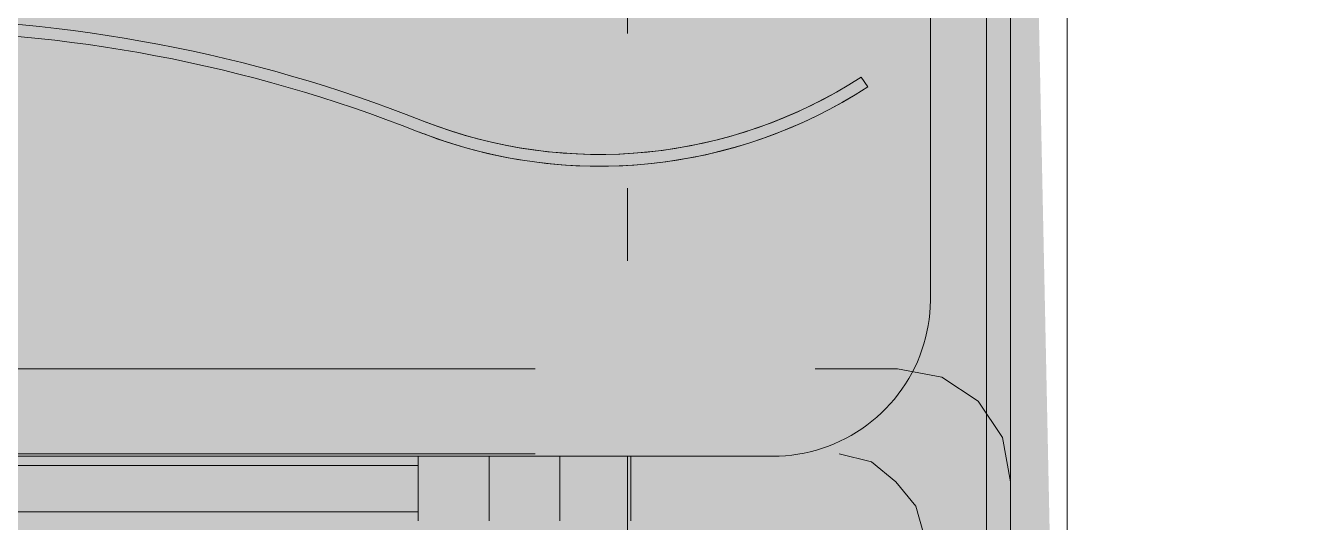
# Model space of a CAD drawing. Header units: metres. Extents: x 147 to 427, y -16 to 162.
# Drawn here: x 328.3316 to 328.5483, y 80.755 to 80.8391 of the extents above; entities that cross this region are included whole.
import ezdxf

# ---------------------------------------------------------------- set-up
doc = ezdxf.new("R2010")
doc.units = ezdxf.units.M
doc.layers.add('1053_ARQ_BASE_MATADOURO_dwg', color=7, linetype='Continuous', lineweight=5, true_color=0x767676)
for name, color, linetype, lineweight in [('A-EQUIPAMENTOS', 7, 'Continuous', 5), ('A_lay', 7, 'Continuous', 5), ('P-SANR-FIXT', 7, 'Continuous', 5)]:
    doc.layers.add(name, color=color, linetype=linetype, lineweight=lineweight)

# ---------------------------------------------------------------- blocks, each defined once
blk = doc.blocks.new('UT_Bacia com caixa acoplada - UT_Bacia com caixa acoplada-V147-TÉRREO 1_20 - Dependente 1')
at = {"layer": 'P-SANR-FIXT', "color": 9, "true_color": 0xc0c0c0}
for p, q in [((-0.186147365608182, -0.09910397061041332), (-0.186147365608182, -0.4288368561510854)), ((-0.1260000000000006, -0.1595600000000009), (-0.1260000000000006, -0.1704400000000009)), ((-0.1260000000000006, -0.1595600000000009), (-0.1260000000000006, -0.1704400000000009)), ((-0.1140000000000006, -0.1704400000000009), (-0.1140000000000006, -0.1595600000000009)), ((-0.1140000000000006, -0.1704400000000009), (-0.1140000000000006, -0.1595600000000009)), ((-0.1140000000000006, -0.1595600000000009), (-0.1140000000000006, -0.1704400000000009)), ((-0.1140000000000006, -0.1595600000000009), (-0.1140000000000006, -0.1704400000000009)), ((-0.1020000000000006, -0.1595600000000009), (-0.1020000000000006, -0.1704400000000009)), ((-0.1020000000000006, -0.1595600000000009), (-0.1020000000000006, -0.1704400000000009)), ((-0.1020000000000006, -0.1704400000000009), (-0.1020000000000006, -0.1595600000000009)), ((-0.1020000000000006, -0.1704400000000009), (-0.1020000000000006, -0.1595600000000009)), ((-0.09000000000000057, -0.1704400000000009), (-0.09000000000000057, -0.1595600000000009)), ((-0.09000000000000057, -0.1704400000000009), (-0.09000000000000057, -0.1595600000000009)), ((0.08999999999973698, -0.1610900000001306), (-0.0900000000002914, -0.1610900000001306)), ((-0.09000000000000057, -0.1689100000000008), (-0.09000000000000057, -0.1610900000000008)), ((-0.09000000000000057, -0.1689100000000008), (-0.09000000000000057, -0.1610900000000008)), ((-0.0900000000002914, -0.1689100000001063), (0.08999999999973698, -0.1689100000001063)), ((0.149999999999654, -0.1704735377196816), (-0.1500000000002085, -0.1704735377196816)), ((-0.1766577445160467, -0.1971312822353812), (-0.1766577445160467, -0.4410690897938023)), ((-0.1649502152918752, -0.234689592431541), (-0.1660384845797283, -0.2330115966159575))]:
    blk.add_line(p, q, dxfattribs=at)
at = {"layer": 'P-SANR-FIXT', "color": 254, "true_color": 0xd3d3d3}
for p, q in [((-0.1254039361200237, -0.1446237028165857), (-0.1254039361200237, -0.1705494989545987)), ((-0.1660384845797283, -0.2330115966159575), (-0.1649502152918752, -0.234689592431541))]:
    blk.add_line(p, q, dxfattribs=at)
at = {"layer": 'P-SANR-FIXT', "color": 254, "true_color": 0xe0e0e0}
for p, q in [((-0.1254039361200237, -0.2035675555669597), (-0.1254039361200237, -0.2159027775622721)), ((-0.1254039361200237, -0.2420639647187451), (-0.1254039361200237, -0.2601372594937036))]:
    blk.add_line(p, q, dxfattribs=at)
at = {"layer": 'P-SANR-FIXT', "color": 9, "true_color": 0xc0c0c0, "flags": 128}
blk.add_lwpolyline([(-0.1500000000002085, -0.1704735377196816), (-0.1510660254542945, -0.1704948610719475), (-0.1521303454951518, -0.1705587970159706), (-0.1531912574374757, -0.1706652432677602), (-0.1542470640488995, -0.1708140295362205), (-0.1552960762637802, -0.17100491779489), (-0.1563366158863126, -0.1712376026633872), (-0.1573670182752077, -0.1715117118954464), (-0.1583856350063335, -0.1718268069748581), (-0.1593908365104056, -0.1721823838166822), (-0.1603810146792148, -0.1725778735738708), (-0.1613545854391428, -0.1730126435470851), (-0.1623099912846214, -0.1734859981972191), (-0.163245703769731, -0.1739971802576516), (-0.1641602259546147, -0.1745453719463642), (-0.1650520947986664, -0.175129696273421), (-0.1659198835020186, -0.1757492184445728), (-0.1667622037878453, -0.1764029473565486), (-0.1675777081232616, -0.1770898371825124), (-0.1683650918753559, -0.1778087890452569), (-0.1691230953981951, -0.1785586527751564), (-0.1698505060477543, -0.1793382287503824), (-0.1705461601221377, -0.1801462698154322), (-0.1712089447234866, -0.1809814832770699), (-0.1718377995374154, -0.1818425329719263), (-0.1724317185306704, -0.1827280414042352), (-0.1729897515593864, -0.1836365919494072), (-0.1735110058898834, -0.1845667311201843), (-0.173994647626179, -0.1855169708924659), (-0.1744399030450517, -0.1864857910853982), (-0.1748460598326921, -0.1874716417931648), (-0.1752124682246071, -0.1884729458651511), (-0.1755385420457264, -0.1894881014281755), (-0.1758237596476633, -0.190515484450095), (-0.17606766474299, -0.191553451337162), (-0.1762698671354196, -0.1926003415638836), (-0.1764300433442298, -0.1936544803290089), (-0.1765479371219612, -0.1947141812354957), (-0.1766233598635838, -0.1957777489880098), (-0.1766561909087999, -0.1968434821050483), (-0.1766577445160467, -0.1971312822353812)], dxfattribs=at)
at = {"layer": 'P-SANR-FIXT', "color": 9, "true_color": 0xc0c0c0}
for centre, radius, start, end in [((-0.1206777970490052, -0.3029529656485584), 0.08336298384423603, 68.40751325301024, 122.9655480446208), ((-0.1206777970490052, -0.3029529656485584), 0.08136298384423606, 68.40751325301197, 122.9655480446209), ((-0.1206777970490052, -0.3029529656485584), 0.08136298384423603, 68.62667227854965, 122.9655480446212), ((6.728626816130802e-17, 0.001961168904827609), 0.2445634715555092, 248.4075132530095, 291.5924867469886), ((6.728626816130802e-17, 0.001961168904827609), 0.2465634715555092, 248.407513253009, 291.5924867469887)]:
    blk.add_arc(centre, radius, start, end, dxfattribs=at)
at = {"layer": 'P-SANR-FIXT', "color": 254, "true_color": 0xd3d3d3}
for centre, radius, start, end in [((-0.1206777970490052, -0.3029529656485584), 0.08336298384423607, 69.14580451505475, 122.9655480446205), ((6.728626816130802e-17, 0.001961168904827609), 0.2445634715555092, 248.4075132530101, 291.5924867469892), ((6.728626816130802e-17, 0.001961168904827609), 0.2465634715555092, 248.4075132530093, 291.5924867469886)]:
    blk.add_arc(centre, radius, start, end, dxfattribs=at)
at = {"layer": 'P-SANR-FIXT', "color": 254, "true_color": 0xe0e0e0}
for radius, start, end in [(0.08336298384423604, 68.40751325301059, 69.14580451505473), (0.08136298384423614, 68.40751325301038, 68.62667227854969)]:
    blk.add_arc((-0.1206777970490052, -0.3029529656485584), radius, start, end, dxfattribs=at)
blk = doc.blocks.new('1053_ARQ_BASE_MATADOURO_dwg_acoplada-4039626-TÉRREO 1_20 - Dependente 1')
at = {"layer": 'A-EQUIPAMENTOS', "true_color": 0xe2e2e2}
h = blk.add_hatch(color=254, dxfattribs=at)
h.paths.add_polyline_path([(-0.2002302685027422, -0.005489825880363969), (0.1997696631788891, -0.01642663027909785), (0.1898451443980765, -0.4911843262678764), (0.1579562818677805, -0.5759980345191025), (0.0891864211896118, -0.6372831537856882), (-0.004604764458239516, -0.6654436048154969), (-0.08546827068744024, -0.6454625930491801), (-0.09605990574533645, -0.6328334535902709), (-0.1584167899790649, -0.5759980352286317), (-0.2002433995235038, -0.4707341524173708), (-0.2002302684321912, -0.005887124453538309)])
h.paths.add_polyline_path([(-0.1568787479348426, -0.005489818191903396), (-0.07291135219859353, -0.08890039078518203), (0.1632537936662324, -0.007540418684230827), (-0.02455669342816546, -0.006337403597474076)])
at = {"layer": 'A-EQUIPAMENTOS', "color": 253, "true_color": 0xaaaaaa}
for p, q in [((0.1997697473784789, -0.09899321316408205), (0.1997697473784789, -0.4897107035871465)), ((0.190199979775258, -0.1626860492531819), (0.190199979775258, -0.4897107035869795))]:
    blk.add_line(p, q, dxfattribs=at)
at = {"layer": 'A-EQUIPAMENTOS', "color": 9, "true_color": 0xc3c3c3}
for p, q in [((0.1707728967647628, -0.1661251397060931), (0.1741906709086237, -0.162023810733266)), ((0.1666715677919358, -0.1695429138500233), (0.1707728967647628, -0.1661251397060931)), ((0.1612031291617306, -0.1709100235076092), (0.1666715677919358, -0.1695429138500233))]:
    blk.add_line(p, q, dxfattribs=at)
at = {"layer": 'A-EQUIPAMENTOS', "color": 254, "true_color": 0xd5d5d5}
blk.add_line((0.02380860857403241, -0.1709100235076092), (0.1097813045527251, -0.1709100235076092), dxfattribs=at)
at = {"layer": 'A-EQUIPAMENTOS', "color": 9, "true_color": 0xc3c3c3, "flags": 128}
for points in [[(0.1741906709086237, -0.162023810733266), (0.1755577805664176, -0.1572389269318192), (0.1755577805664176, -0.09910393947498597)], [(0.1571462922358289, -0.1852646749123655), (0.171060444569105, -0.1852646749123655), (0.1785795476857929, -0.1838975652547795)]]:
    blk.add_lwpolyline(points, dxfattribs=at)
at = {"layer": 'A-EQUIPAMENTOS', "color": 253, "true_color": 0xaaaaaa, "flags": 128}
blk.add_lwpolyline([(0.1785795476857929, -0.1838975652547795), (0.1847315411449643, -0.1797962362820217), (0.1888328701176528, -0.1736442428228504), (0.190199979775308, -0.1661251397060238), (0.1901999797754466, -0.09910393687811465)], dxfattribs=at)
at = {"layer": 'A-EQUIPAMENTOS', "color": 254, "true_color": 0xd5d5d5, "flags": 128}
for points in [[(-0.10978124587692, -0.1709100235076785), (-0.02426911381698374, -0.1709100235076785), (-0.0002302526214756654, -0.1709100235076785), (0.02380860857403241, -0.1709100235076092)], [(-0.1097812433309868, -0.1852646749123655), (-0.02455666162104863, -0.1852646749123655), (-0.0002302526214756654, -0.1852646749124348), (0.0240961563782359, -0.1852646749123655), (0.1097813070985198, -0.1852646749122961)]]:
    blk.add_lwpolyline(points, dxfattribs=at)
blk = doc.blocks.new('1053_ARQ_BASE_MATADOURO_dwg_arq geral tgov-4039641-TÉRREO 1_20 - Dependente 1')
at = {"layer": 'A_lay', "true_color": 0xaaaaaa}
h = blk.add_hatch(dxfattribs=at)
h.set_pattern_fill('FP_2', color=253, style=0, pattern_type=2)
h.set_pattern_definition([(90, (-0.43, 0), (-0.6125, 3.750480822388769e-17), []), (180, (-0.43, 0), (-7.500961644777538e-17, -0.6125), [])])
h.paths.add_polyline_path([(30.45135993059598, -2.584848027676333), (30.76345195283889, -2.572539985487954), (30.74766419509326, -2.56639204733063), (30.52698531870269, -2.509715163616863), (30.45341532448195, -2.582797365263064)])
h.paths.add_polyline_path([(28.79899954142301, -2.590337723493509), (28.84050265845291, -2.582498515854688), (28.84822966554389, -2.447849694611305), (28.85640653630283, -2.590337723493509), (29.24822966556556, -2.582498515854688), (29.24822966556556, -1.360337723046469), (28.81753133192513, -1.778167526117138), (28.80982346122643, -1.770459655672646), (29.24822966556556, -1.340337723493481), (29.54822966561228, -1.346195587888295), (29.54822966561228, -1.360337723046469), (29.2682296655842, -1.360337723046469), (29.2682296655842, -2.590337723493509), (30.14822966558885, -2.582498515854688), (30.14822966558885, -1.360337723046469), (29.72396559687369, -1.784601790830404), (29.70982346124972, -1.77045965567216), (30.14822966558913, -1.340337723493481), (30.26237180118944, -1.346195587888295), (30.60799929485034, -1.707674874692824), (30.60178305616165, -1.71389111317686), (30.24822966742821, -1.360337724909139), (30.16822966560763, -1.360337723046469), (30.16822966560763, -2.590337723493509), (30.40799939607535, -2.567311155746524), (30.41820388118748, -2.09799086971003), (30.44981277353402, -2.014339805767777), (30.51858262361762, -1.953054674613424), (30.61592519178548, -1.92608732079228), (30.65405675880423, -1.936538020984027), (30.7361972746959, -1.980255793894752), (30.78756765724986, -2.055517881236398), (30.80799932581732, -2.119387744142147), (30.80799941195657, -2.578783549192975), (31.04720073472733, -2.580063141882342), (31.04720073472733, -1.360337724909139), (30.84822966554233, -1.360337724909139), (30.84822966554233, -1.340337725356151), (30.86822966556083, -1.340337725356151), (30.86822966556083, -0.9803377259523126), (30.59822966554221, -0.7203377243130669), (30.59822963857428, 0.7096622213721759), (28.44822966563546, 0.7096622213721759), (28.44822966563546, -0.5203377231955241), (29.74655514128995, -0.5203377231955241), (29.74655514128995, -0.5403377227484427), (28.4482296674982, -0.5403377246111127), (28.44822966563546, -1.340337723493481), (28.64822966558885, -1.346195587888295), (28.64822966558885, -1.360337723046469), (28.44822966563546, -1.360337723046469), (28.44822966563546, -2.590337723493509), (28.79046915336034, -2.590337723493509)])
h.paths.add_polyline_path([(29.54930888942933, -2.584847933124811), (29.8614099962954, -2.572539986336507), (29.84562216787948, -2.566391957923714), (29.62494320148556, -2.509715163616863), (29.55137328921815, -2.58279727585601)])
h.paths.add_polyline_path([(29.2682296655842, -2.590337723493509), (29.50595736886157, -2.567318658696122), (29.51616185384978, -2.097990780334855), (29.54777074620408, -2.014339716360861), (29.6207192531759, -1.944875145602667), (29.70158275586148, -1.924894119495031), (29.75214450561607, -1.931542100208038), (29.86414381805079, -2.014339660960755), (29.90595729860353, -2.119235540060466), (29.90595738474279, -2.578778931919473), (29.86944143066684, -2.584848004065949), (29.47795315150092, -2.58624163709988)])
h.paths.add_polyline_path([(28.84822966554389, -2.447849694611305), (28.84005279479369, -2.336813848256113), (28.84822966554389, -2.288367703492581), (28.85640653629188, -2.305361665785236), (28.85640653629188, -2.397166459600486)])
h.paths.add_polyline_path([(28.84005279478814, -2.305361665785236), (28.80982346122643, -2.29286785704592), (28.83932076933825, -2.304827112135773)])
h.paths.add_polyline_path([(28.90886239910519, -2.222328155430027), (28.86407571375957, -2.180331684099847), (28.89745978966158, -2.202349331301131), (28.90599017772426, -2.21624155410324)])
at = {"extrusion": (0, 0, -1), "zscale": -1, "rotation": 179.9999898619997}
blk.add_blockref('1053_ARQ_BASE_MATADOURO_dwg_acoplada-4039626-TÉRREO 1_20 - Dependente 1', (-29.70618763833771, -2.590337723493768), dxfattribs=at)
blk = doc.blocks.new('1053_ARQ_BASE_MATADOURO_dwg-3625622-TÉRREO 1_20 - Dependente 1')
blk.add_blockref('1053_ARQ_BASE_MATADOURO_dwg_arq geral tgov-4039641-TÉRREO 1_20 - Dependente 1', (130.2097949645677, 83.1860339743535))

msp = doc.modelspace()

# ---------------------------------------------------------------- block references
at = {"layer": '1053_ARQ_BASE_MATADOURO_dwg', "color": 253, "true_color": 0xaaaaaa}
msp.add_blockref('1053_ARQ_BASE_MATADOURO_dwg-3625622-TÉRREO 1_20 - Dependente 1', (168.3919546120403, 0), dxfattribs=at)
at = {"layer": 'P-SANR-FIXT', "color": 9, "true_color": 0xc0c0c0, "rotation": 180}
msp.add_blockref('UT_Bacia com caixa acoplada - UT_Bacia com caixa acoplada-V147-TÉRREO 1_20 - Dependente 1', (328.3079372139722, 80.59569625085973), dxfattribs=at)

doc.saveas('drawing.dxf')
